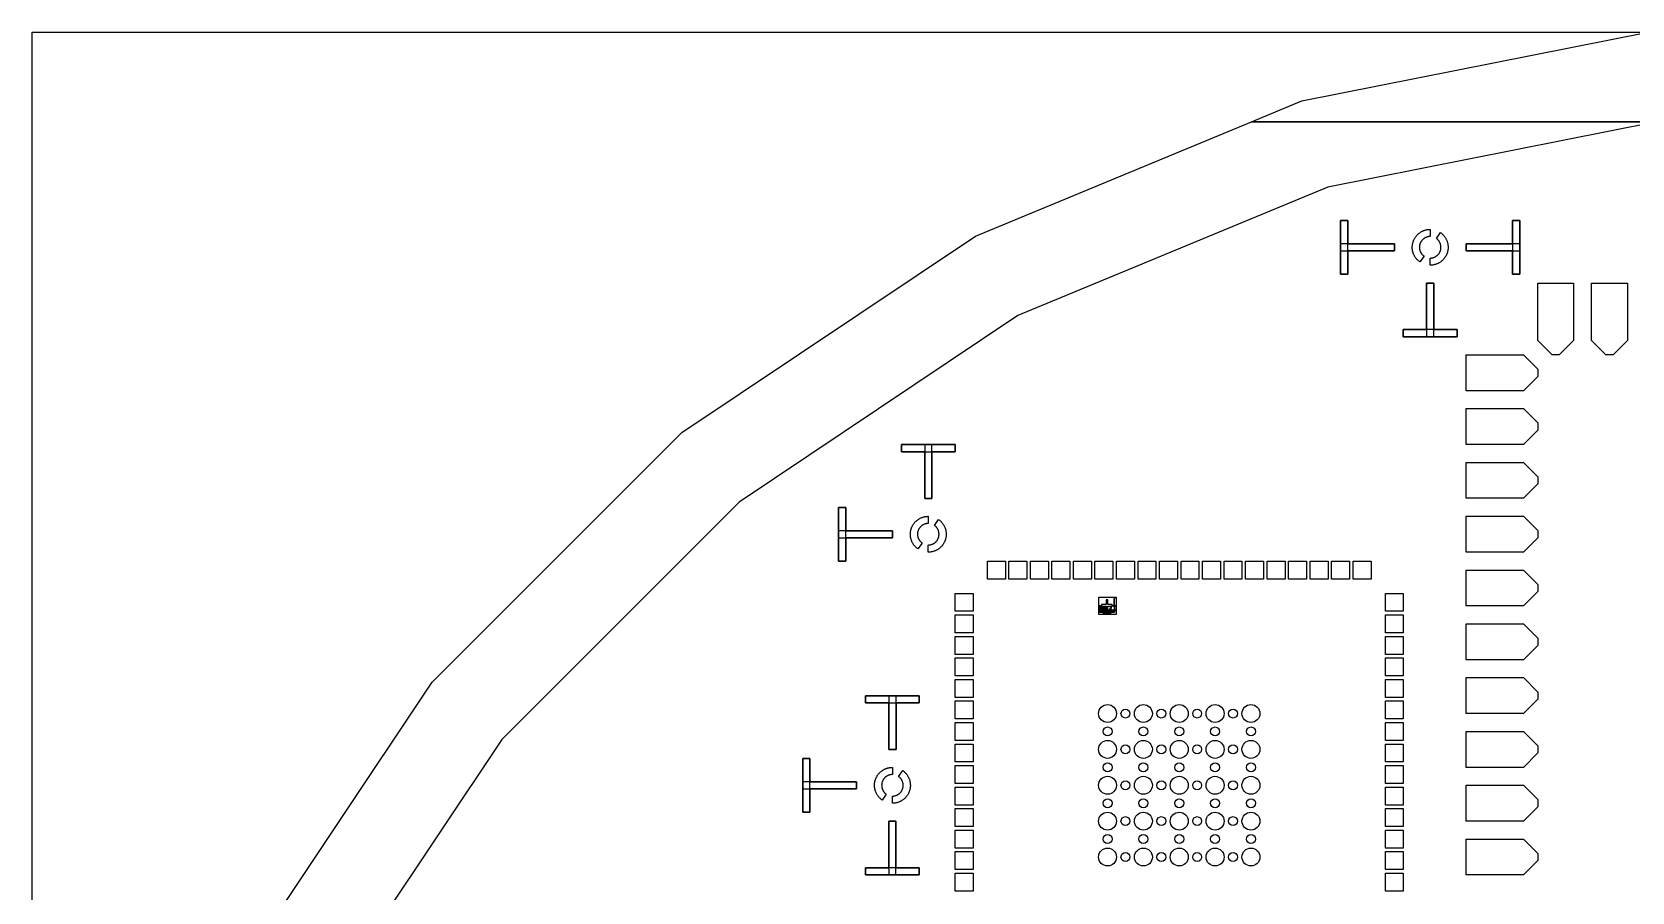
# Model space of a CAD drawing. Extents: x -17000 to 83000, y -61000 to 39000.
# Drawn here: x -17000 to 27629, y 15025 to 39000 of the extents above; entities that cross this region are included whole.
import ezdxf

# ---------------------------------------------------------------- set-up
doc = ezdxf.new("R2010")
doc.units = 0
doc.layers.add('Boundaries', color=3, linetype='CONTINUOUS')
doc.layers.add('Central Electrodes', color=2, linetype='CONTINUOUS')

# ---------------------------------------------------------------- blocks, each defined once
blk = doc.blocks.new('BIG_photolith_alignment1')
at = {"layer": 'Central Electrodes'}
for points in [[(-225, -17.5), (-225, 225), (210, 225), (210, 190), (190, 190), (190, 185), (210, 185), (210, 180.5), (190, 180.5), (190, 175.5), (210, 175.5), (210, 171), (190, 171), (190, 166), (210, 166), (210, 161.5), (190, 161.5), (190, 156.5), (210, 156.5), (210, 152), (190, 152), (190, 147), (210, 147), (210, 142.5), (190, 142.5), (190, 137.5), (210, 137.5), (210, 133), (190, 133), (190, 128), (210, 128), (210, 123.5), (190, 123.5), (190, 118.5), (210, 118.5), (210, 114), (190, 114), (190, 109), (210, 109), (210, 104.5), (190, 104.5), (190, 99.5), (210, 99.5), (210, 95), (190, 95), (190, 90), (210, 90), (210, 85.5), (190, 85.5), (190, 80.5), (210, 80.5), (210, 76), (190, 76), (190, 71), (210, 71), (210, 66.5), (190, 66.5), (190, 61.5), (210, 61.5), (210, 57), (190, 57), (190, 52), (210, 52), (210, 47.5), (190, 47.5), (190, 42.5), (210, 42.5), (210, 38), (190, 38), (190, 33), (210, 33), (210, 28.5), (190, 28.5), (190, 23.5), (210, 23.5), (210, 19), (190, 19), (190, 14), (210, 14), (210, 9.5), (190, 9.5), (190, 4.5), (210, 4.5), (210, 0), (185, 0), (185, -5), (210, -5), (210, -9.5), (190, -9.5), (190, -14.5), (210, -14.5), (210, 225), (260, 225), (260, -17.5), (150, -17.5), (150, 25), (25, 25), (25, 150), (-25, 150), (-25, 25), (-150, 25), (-150, -17.5)], [(-225, -260), (-225, -17.5), (-185, -17.5), (-185, -190), (-190, -190), (-190, -210), (-185, -210), (-185, -17.5), (-175.5, -17.5), (-175.5, -190), (-180.5, -190), (-180.5, -210), (-175.5, -210), (-175.5, -17.5), (-166, -17.5), (-166, -190), (-171, -190), (-171, -210), (-166, -210), (-166, -17.5), (-156.5, -17.5), (-156.5, -190), (-161.5, -190), (-161.5, -210), (-156.5, -210), (-156.5, -17.5), (-150, -17.5), (-150, -25), (-147, -25), (-147, -190), (-152, -190), (-152, -210), (-147, -210), (-147, -25), (-137.5, -25), (-137.5, -190), (-142.5, -190), (-142.5, -210), (-137.5, -210), (-137.5, -25), (-128, -25), (-128, -190), (-133, -190), (-133, -210), (-128, -210), (-128, -25), (-118.5, -25), (-118.5, -190), (-123.5, -190), (-123.5, -210), (-118.5, -210), (-118.5, -25), (-109, -25), (-109, -190), (-114, -190), (-114, -210), (-109, -210), (-109, -25), (-99.5, -25), (-99.5, -190), (-104.5, -190), (-104.5, -210), (-99.5, -210), (-99.5, -25), (-90, -25), (-90, -190), (-95, -190), (-95, -210), (-90, -210), (-90, -25), (-80.5, -25), (-80.5, -190), (-85.5, -190), (-85.5, -210), (-80.5, -210), (-80.5, -25), (-71, -25), (-71, -190), (-76, -190), (-76, -210), (-71, -210), (-71, -25), (-61.5, -25), (-61.5, -190), (-66.5, -190), (-66.5, -210), (-61.5, -210), (-61.5, -25), (-52, -25), (-52, -190), (-57, -190), (-57, -210), (-52, -210), (-52, -25), (-42.5, -25), (-42.5, -190), (-47.5, -190), (-47.5, -210), (-42.5, -210), (-42.5, -25), (-33, -25), (-33, -190), (-38, -190), (-38, -210), (-33, -210), (-33, -25), (-25, -25), (-25, -150), (-23.5, -150), (-23.5, -190), (-28.5, -190), (-28.5, -210), (-23.5, -210), (-23.5, -150), (-14, -150), (-14, -190), (-19, -190), (-19, -210), (-14, -210), (-14, -150), (-4.5, -150), (-4.5, -190), (-9.5, -190), (-9.5, -210), (-4.5, -210), (-4.5, -150), (5, -150), (5, -185), (0, -185), (0, -210), (5, -210), (5, -150), (14.5, -150), (14.5, -190), (9.5, -190), (9.5, -210), (14.5, -210), (14.5, -150), (17.5, -150), (17.5, -260)], [(17.5, -260), (17.5, -150), (24, -150), (24, -190), (19, -190), (19, -210), (24, -210), (24, -150), (25, -150), (25, -138.75), (33.5, -138.75), (33.5, -190), (28.5, -190), (28.5, -210), (33.5, -210), (33.5, -138.75), (43, -138.75), (43, -190), (38, -190), (38, -210), (43, -210), (43, -138.75), (52.5, -138.75), (52.5, -190), (47.5, -190), (47.5, -210), (52.5, -210), (52.5, -138.75), (62, -138.75), (62, -190), (57, -190), (57, -210), (62, -210), (62, -138.75), (71.5, -138.75), (71.5, -190), (66.5, -190), (66.5, -210), (71.5, -210), (71.5, -138.75), (81, -138.75), (81, -190), (76, -190), (76, -210), (81, -210), (81, -138.75), (90.5, -138.75), (90.5, -190), (85.5, -190), (85.5, -210), (90.5, -210), (90.5, -138.75), (100, -138.75), (100, -190), (95, -190), (95, -210), (100, -210), (100, -138.75), (109.5, -138.75), (109.5, -190), (104.5, -190), (104.5, -210), (109.5, -210), (109.5, -138.75), (119, -138.75), (119, -190), (114, -190), (114, -210), (119, -210), (119, -138.75), (128.5, -138.75), (128.5, -190), (123.5, -190), (123.5, -210), (128.5, -210), (128.5, -138.75), (138, -138.75), (138, -190), (133, -190), (133, -210), (138, -210), (138, -138.75), (147.5, -138.75), (147.5, -190), (142.5, -190), (142.5, -210), (147.5, -210), (147.5, -138.75), (157, -138.75), (157, -190), (152, -190), (152, -210), (157, -210), (157, -138.75), (166.5, -138.75), (166.5, -190), (161.5, -190), (161.5, -210), (166.5, -210), (166.5, -138.75), (176, -138.75), (176, -190), (171, -190), (171, -210), (176, -210), (176, -138.75), (185.5, -138.75), (185.5, -190), (180.5, -190), (180.5, -210), (185.5, -210), (185.5, -138.75), (210, -138.75), (210, -142.5), (190, -142.5), (190, -147.5), (210, -147.5), (210, -152), (190, -152), (190, -157), (210, -157), (210, -161.5), (190, -161.5), (190, -166.5), (210, -166.5), (210, -171), (190, -171), (190, -176), (210, -176), (210, -180.5), (190, -180.5), (190, -185.5), (210, -185.5), (210, -190), (190, -190), (190, -210), (195, -210), (195, -195), (210, -195), (210, -138.75), (260, -138.75), (260, -260)], [(25, -138.75), (25, -25), (117.5, -25), (117.5, -77.5), (82.5, -77.5), (82.5, -122.5), (117.5, -122.5), (117.5, -25), (150, -25), (150, -17.5), (210, -17.5), (210, -19), (190, -19), (190, -24), (210, -24), (210, -28.5), (190, -28.5), (190, -33.5), (210, -33.5), (210, -38), (190, -38), (190, -43), (210, -43), (210, -47.5), (190, -47.5), (190, -52.5), (210, -52.5), (210, -57), (190, -57), (190, -62), (210, -62), (210, -66.5), (190, -66.5), (190, -71.5), (210, -71.5), (210, -76), (190, -76), (190, -81), (210, -81), (210, -85.5), (190, -85.5), (190, -90.5), (210, -90.5), (210, -95), (190, -95), (190, -100), (210, -100), (210, -104.5), (190, -104.5), (190, -109.5), (210, -109.5), (210, -114), (190, -114), (190, -119), (210, -119), (210, -123.5), (190, -123.5), (190, -128.5), (210, -128.5), (210, -133), (190, -133), (190, -138), (210, -138), (210, -17.5), (260, -17.5), (260, -138.75)], [(92.5, -117.5), (87.5, -112.5), (87.5, -87.5), (92.5, -82.5), (107.5, -82.5), (112.5, -87.5), (112.5, -112.5), (107.5, -117.5), (92.5, -117.5), (92.5, -110), (95, -112.5), (105, -112.5), (107.5, -110), (107.5, -90), (105, -87.5), (95, -87.5), (92.5, -90)]]:
    blk.add_lwpolyline(points, close=True, dxfattribs=at)
blk = doc.blocks.new('Half_moon_alignment1')
at = {"layer": 'Central Electrodes'}
for points in [[(-286.79, -409.58), (-299.5, -400.5), (-311.75, -391), (-324, -381), (-335.75, -370.75), (-347, -360), (-358, -349), (-368.75, -337.5), (-379.25, -326), (-389.25, -314), (-398.75, -301.5), (-408, -289), (-417, -276), (-425.25, -263), (-433.25, -249.5), (-441, -236), (-448, -222), (-454.75, -208), (-461, -193.5), (-466.75, -179), (-472.25, -164.5), (-477.25, -149.5), (-481.5, -134.5), (-485.5, -119.5), (-489, -104.25), (-492, -89), (-494.5, -73.5), (-496.75, -58), (-498.25, -42.5), (-499.25, -27), (-500, -11.25), (-500, 4.25), (-499.75, 20), (-498.75, 35.5), (-497.5, 51), (-495.5, 66.5), (-493.25, 82), (-490.5, 97.5), (-487.25, 112.75), (-483.5, 127.75), (-479.25, 143), (-474.5, 157.75), (-469.25, 172.5), (-463.75, 187), (-457.75, 201.5), (-451, 215.75), (-444.25, 229.75), (-436.75, 243.5), (-429, 257), (-420.75, 270.25), (-412, 283.25), (-403, 296), (-393.5, 308.5), (-383.75, 320.5), (-373.5, 332.5), (-363, 344), (-352, 355), (-340.75, 366), (-329.25, 376.5), (-317.25, 386.5), (-305, 396.25), (-292.5, 405.5), (-279.75, 414.5), (-266.5, 423), (-253.25, 431.25), (-239.75, 438.75), (-225.75, 446), (-211.75, 453), (-197.5, 459.25), (-183, 465.25), (-168.5, 470.75), (-153.75, 475.75), (-138.75, 480.5), (-123.75, 484.5), (-108.5, 488), (-93.25, 491.25), (-77.75, 494), (-62.25, 496.25), (-46.75, 497.75), (-31.25, 499), (-15.5, 499.75), (0, 500), (0, 300), (-12, 299.75), (-24, 299), (-36, 297.75), (-48, 296.25), (-59.75, 294), (-71.5, 291.25), (-83.25, 288.25), (-94.75, 284.75), (-106.25, 280.75), (-117.25, 276.25), (-128.25, 271.25), (-139, 265.75), (-149.75, 260), (-160, 253.75), (-170, 247.25), (-179.75, 240.25), (-189.25, 232.75), (-198.5, 225), (-207.5, 216.75), (-216, 208.25), (-224.25, 199.5), (-232, 190.25), (-239.5, 180.75), (-246.5, 171), (-253.25, 161), (-259.5, 150.75), (-265.25, 140.25), (-270.75, 129.5), (-275.75, 118.5), (-280.25, 107.25), (-284.25, 96), (-288, 84.5), (-291, 72.75), (-293.75, 61), (-296, 49.25), (-297.75, 37.25), (-299, 25.25), (-299.75, 13.25), (-300, 1.25), (-299.75, -10.75), (-299.25, -22.75), (-298, -34.75), (-296.25, -46.75), (-294.25, -58.75), (-291.75, -70.5), (-288.5, -82), (-285, -93.5), (-281, -105), (-276.75, -116.25), (-271.75, -127.25), (-266.5, -138), (-260.75, -148.5), (-254.5, -159), (-248, -169), (-241, -178.75), (-233.5, -188.25), (-225.75, -197.5), (-217.75, -206.5), (-209.25, -215), (-200.5, -223.25), (-191.25, -231.25), (-181.75, -238.75), (-172.07, -245.75)], [(0, -500), (0, -300), (12, -299.75), (24, -299), (36, -297.75), (48, -296.25), (59.75, -294), (71.5, -291.25), (83.25, -288.25), (94.75, -284.75), (106.25, -280.75), (117.25, -276.25), (128.25, -271.25), (139, -265.75), (149.75, -260), (160, -253.75), (170, -247.25), (179.75, -240.25), (189.25, -232.75), (198.5, -225), (207.5, -216.75), (216, -208.25), (224.25, -199.5), (232, -190.25), (239.5, -180.75), (246.5, -171), (253.25, -161), (259.5, -150.75), (265.25, -140.25), (270.75, -129.5), (275.75, -118.5), (280.25, -107.25), (284.25, -96), (288, -84.5), (291, -72.75), (293.75, -61), (296, -49.25), (297.75, -37.25), (299, -25.25), (299.75, -13.25), (300, -1.25), (299.75, 10.75), (299.25, 22.75), (298, 34.75), (296.25, 46.75), (294.25, 58.75), (291.75, 70.5), (288.5, 82), (285, 93.5), (281, 105), (276.75, 116.25), (271.75, 127.25), (266.5, 138), (260.75, 148.5), (254.5, 159), (248, 169), (241, 178.75), (233.5, 188.25), (225.75, 197.5), (217.75, 206.5), (209.25, 215), (200.5, 223.25), (191.25, 231.25), (181.75, 238.75), (172.07, 245.75), (286.79, 409.58), (299.5, 400.5), (311.75, 391), (324, 381), (335.75, 370.75), (347, 360), (358, 349), (368.75, 337.5), (379.25, 326), (389.25, 314), (398.75, 301.5), (408, 289), (417, 276), (425.25, 263), (433.25, 249.5), (441, 236), (448, 222), (454.75, 208), (461, 193.5), (466.75, 179), (472.25, 164.5), (477.25, 149.5), (481.5, 134.5), (485.5, 119.5), (489, 104.25), (492, 89), (494.5, 73.5), (496.75, 58), (498.25, 42.5), (499.25, 27), (500, 11.25), (500, -4.25), (499.75, -20), (498.75, -35.5), (497.5, -51), (495.5, -66.5), (493.25, -82), (490.5, -97.5), (487.25, -112.75), (483.5, -127.75), (479.25, -143), (474.5, -157.75), (469.25, -172.5), (463.75, -187), (457.75, -201.5), (451, -215.75), (444.25, -229.75), (436.75, -243.5), (429, -257), (420.75, -270.25), (412, -283.25), (403, -296), (393.5, -308.5), (383.75, -320.5), (373.5, -332.5), (363, -344), (352, -355), (340.75, -366), (329.25, -376.5), (317.25, -386.5), (305, -396.25), (292.5, -405.5), (279.75, -414.5), (266.5, -423), (253.25, -431.25), (239.75, -438.75), (225.75, -446), (211.75, -453), (197.5, -459.25), (183, -465.25), (168.5, -470.75), (153.75, -475.75), (138.75, -480.5), (123.75, -484.5), (108.5, -488), (93.25, -491.25), (77.75, -494), (62.25, -496.25), (46.75, -497.75), (31.25, -499), (15.5, -499.75)]]:
    blk.add_lwpolyline(points, close=True, dxfattribs=at)

msp = doc.modelspace()

# ---------------------------------------------------------------- linework, layer by layer
at = {"layer": 'Boundaries'}
msp.add_lwpolyline([(-17000, -61000), (-17000, 39000), (83000, 39000), (83000, -61000)], close=True, dxfattribs=at)
at = {"layer": 'Central Electrodes'}
for points in [[(37678.342, 36500), (17018.848, 36500), (18415.538, 37078.528), (28075.43, 39000)], [(-17000, -15924.57), (-17000, -6075.43), (-15078.528, 3584.462), (-11309.425, 12683.881), (-5837.536, 20873.142), (1126.858, 27837.536), (9316.119, 33309.425), (17018.848, 36500), (28321.658, 36500), (19144.761, 34674.602), (10500.313, 31093.954), (2720.515, 25895.659), (-3895.659, 19279.485), (-9093.954, 11499.687), (-12674.602, 2855.239), (-14500, -6321.658), (-14500, -15678.342)], [(19499.865, 33748.084), (19499.865, 32248.084)], [(19699.865, 33748.084), (19499.865, 33748.084)], [(19699.865, 32248.084), (19699.865, 33748.084)], [(24300.136, 33749.027), (24300.136, 32249.027)], [(24500.136, 33749.027), (24300.136, 33749.027)], [(24500.136, 32249.027), (24500.136, 33749.027)], [(20999.865, 33098.084), (19499.865, 33098.084)], [(19499.865, 33098.084), (19499.865, 32898.084)], [(20999.865, 32898.084), (20999.865, 33098.084)], [(23000.136, 33099.027), (23000.136, 32899.027)], [(24500.136, 33099.027), (23000.136, 33099.027)], [(24500.136, 32899.027), (24500.136, 33099.027)], [(19499.865, 32898.084), (20999.865, 32898.084)], [(23000.136, 32899.027), (24500.136, 32899.027)], [(19499.865, 32248.084), (19699.865, 32248.084)], [(24300.136, 32249.027), (24500.136, 32249.027)], [(21899.137, 32001.916), (21899.137, 30501.916)], [(22099.137, 32001.916), (21899.137, 32001.916)], [(22099.137, 30501.916), (22099.137, 32001.916)], [(22749.137, 30701.916), (21249.137, 30701.916)], [(21249.137, 30701.916), (21249.137, 30501.916)], [(21249.137, 30501.916), (22749.137, 30501.916)], [(21899.137, 30501.916), (22099.137, 30501.916)], [(22749.137, 30501.916), (22749.137, 30701.916)], [(7249.865, 27498.084), (7249.865, 27298.084)], [(8749.865, 27498.084), (7249.865, 27498.084)], [(7249.865, 27298.084), (8749.865, 27298.084)], [(7899.865, 27498.084), (7899.865, 25998.084)], [(8099.865, 27498.084), (7899.865, 27498.084)], [(8099.865, 25998.084), (8099.865, 27498.084)], [(8749.865, 27298.084), (8749.865, 27498.084)], [(7899.865, 25998.084), (8099.865, 25998.084)], [(5499.865, 25748.084), (5499.865, 24248.084)], [(5699.865, 25748.084), (5499.865, 25748.084)], [(5699.865, 24248.084), (5699.865, 25748.084)], [(6999.865, 25098.084), (5499.865, 25098.084)], [(5499.865, 25098.084), (5499.865, 24898.084)], [(6999.865, 24898.084), (6999.865, 25098.084)], [(5499.865, 24898.084), (6999.865, 24898.084)], [(5499.865, 24248.084), (5699.865, 24248.084)], [(10300.136, 24249.027), (10500.136, 24249.027)], [(8749.137, 22501.916), (8749.137, 22701.916)], [(7749.865, 20498.084), (6249.865, 20498.084)], [(6249.865, 20498.084), (6249.865, 20298.084)], [(6249.865, 20298.084), (7749.865, 20298.084)], [(7099.865, 20498.084), (6899.865, 20498.084)], [(6899.865, 20498.084), (6899.865, 18998.084)], [(7099.865, 18998.084), (7099.865, 20498.084)], [(7749.865, 20298.084), (7749.865, 20498.084)], [(4499.865, 18748.084), (4499.865, 17248.084)], [(4699.865, 18748.084), (4499.865, 18748.084)], [(4699.865, 17248.084), (4699.865, 18748.084)], [(6899.865, 18998.084), (7099.865, 18998.084)], [(4499.865, 18098.084), (4499.865, 17898.084)], [(5999.865, 18098.084), (4499.865, 18098.084)], [(4499.865, 17898.084), (5999.865, 17898.084)], [(5999.865, 17898.084), (5999.865, 18098.084)], [(4499.865, 17248.084), (4699.865, 17248.084)], [(6899.137, 17001.916), (6899.137, 15501.916)], [(7099.137, 17001.916), (6899.137, 17001.916)], [(7099.137, 15501.916), (7099.137, 17001.916)], [(7749.137, 15701.916), (6249.137, 15701.916)], [(6249.137, 15701.916), (6249.137, 15501.916)], [(7749.137, 15501.916), (7749.137, 15701.916)], [(6249.137, 15501.916), (7749.137, 15501.916)], [(6899.137, 15501.916), (7099.137, 15501.916)]]:
    msp.add_lwpolyline(points, dxfattribs=at)
for points in [[(19499.865, 32248.084), (19499.865, 33748.084), (19699.865, 33748.084), (19699.865, 33098.084), (20999.865, 33098.084), (20999.865, 32898.084), (19699.865, 32898.084), (19699.865, 32248.084)], [(24300.136, 32249.027), (24300.136, 32899.027), (23000.136, 32899.027), (23000.136, 33099.027), (24300.136, 33099.027), (24300.136, 33749.027), (24500.136, 33749.027), (24500.136, 32249.027)], [(21249.137, 30501.916), (21249.137, 30701.916), (21899.137, 30701.916), (21899.137, 32001.916), (22099.137, 32001.916), (22099.137, 30701.916), (22749.137, 30701.916), (22749.137, 30501.916)], [(25400, 30000), (25000, 30400), (25000, 32000), (26000, 32000), (26000, 30400), (25600, 30000)], [(26900, 30000), (26500, 30400), (26500, 32000), (27500, 32000), (27500, 30400), (27100, 30000)], [(23000, 29000), (23000, 30000), (24600, 30000), (25000, 29600), (25000, 29400), (24600, 29000)], [(23000, 27500), (23000, 28500), (24600, 28500), (25000, 28100), (25000, 27900), (24600, 27500)], [(7899.865, 25998.084), (7899.865, 27298.084), (7249.865, 27298.084), (7249.865, 27498.084), (8749.865, 27498.084), (8749.865, 27298.084), (8099.865, 27298.084), (8099.865, 25998.084)], [(23000, 26000), (23000, 27000), (24600, 27000), (25000, 26600), (25000, 26400), (24600, 26000)], [(5499.865, 24248.084), (5499.865, 25748.084), (5699.865, 25748.084), (5699.865, 25098.084), (6999.865, 25098.084), (6999.865, 24898.084), (5699.865, 24898.084), (5699.865, 24248.084)], [(23000, 24500), (23000, 25500), (24600, 25500), (25000, 25100), (25000, 24900), (24600, 24500)], [(9650, 23750), (9650, 24250), (10150, 24250), (10150, 23750)], [(10250, 23750), (10250, 24250), (10750, 24250), (10750, 23750)], [(10850, 23750), (10850, 24250), (11350, 24250), (11350, 23750)], [(11450, 23750), (11450, 24250), (11950, 24250), (11950, 23750)], [(12050, 23750), (12050, 24250), (12550, 24250), (12550, 23750)], [(12650, 23750), (12650, 24250), (13150, 24250), (13150, 23750)], [(13250, 23750), (13250, 24250), (13750, 24250), (13750, 23750)], [(13850, 23750), (13850, 24250), (14350, 24250), (14350, 23750)], [(14450, 23750), (14450, 24250), (14950, 24250), (14950, 23750)], [(15050, 23750), (15050, 24250), (15550, 24250), (15550, 23750)], [(15650, 23750), (15650, 24250), (16150, 24250), (16150, 23750)], [(16250, 23750), (16250, 24250), (16750, 24250), (16750, 23750)], [(16850, 23750), (16850, 24250), (17350, 24250), (17350, 23750)], [(17450, 23750), (17450, 24250), (17950, 24250), (17950, 23750)], [(18050, 23750), (18050, 24250), (18550, 24250), (18550, 23750)], [(18650, 23750), (18650, 24250), (19150, 24250), (19150, 23750)], [(19250, 23750), (19250, 24250), (19750, 24250), (19750, 23750)], [(19850, 23750), (19850, 24250), (20350, 24250), (20350, 23750)], [(23000, 23000), (23000, 24000), (24600, 24000), (25000, 23600), (25000, 23400), (24600, 23000)], [(8750, 22850), (8750, 23350), (9250, 23350), (9250, 22850)], [(20750, 22850), (20750, 23350), (21250, 23350), (21250, 22850)], [(8750, 22250), (8750, 22750), (9250, 22750), (9250, 22250)], [(20750, 22250), (20750, 22750), (21250, 22750), (21250, 22250)], [(23000, 21500), (23000, 22500), (24600, 22500), (25000, 22100), (25000, 21900), (24600, 21500)], [(8750, 21650), (8750, 22150), (9250, 22150), (9250, 21650)], [(20750, 21650), (20750, 22150), (21250, 22150), (21250, 21650)], [(8750, 21050), (8750, 21550), (9250, 21550), (9250, 21050)], [(20750, 21050), (20750, 21550), (21250, 21550), (21250, 21050)], [(23000, 20000), (23000, 21000), (24600, 21000), (25000, 20600), (25000, 20400), (24600, 20000)], [(8750, 20450), (8750, 20950), (9250, 20950), (9250, 20450)], [(20750, 20450), (20750, 20950), (21250, 20950), (21250, 20450)], [(6899.865, 18998.084), (6899.865, 20298.084), (6249.865, 20298.084), (6249.865, 20498.084), (7749.865, 20498.084), (7749.865, 20298.084), (7099.865, 20298.084), (7099.865, 18998.084)], [(8750, 19850), (8750, 20350), (9250, 20350), (9250, 19850)], [(20750, 19850), (20750, 20350), (21250, 20350), (21250, 19850)], [(8750, 19250), (8750, 19750), (9250, 19750), (9250, 19250)], [(20750, 19250), (20750, 19750), (21250, 19750), (21250, 19250)], [(23000, 18500), (23000, 19500), (24600, 19500), (25000, 19100), (25000, 18900), (24600, 18500)], [(4499.865, 17248.084), (4499.865, 18748.084), (4699.865, 18748.084), (4699.865, 18098.084), (5999.865, 18098.084), (5999.865, 17898.084), (4699.865, 17898.084), (4699.865, 17248.084)], [(8750, 18650), (8750, 19150), (9250, 19150), (9250, 18650)], [(20750, 18650), (20750, 19150), (21250, 19150), (21250, 18650)], [(8750, 18050), (8750, 18550), (9250, 18550), (9250, 18050)], [(20750, 18050), (20750, 18550), (21250, 18550), (21250, 18050)], [(8750, 17450), (8750, 17950), (9250, 17950), (9250, 17450)], [(20750, 17450), (20750, 17950), (21250, 17950), (21250, 17450)], [(23000, 17000), (23000, 18000), (24600, 18000), (25000, 17600), (25000, 17400), (24600, 17000)], [(6249.137, 15501.916), (6249.137, 15701.916), (6899.137, 15701.916), (6899.137, 17001.916), (7099.137, 17001.916), (7099.137, 15701.916), (7749.137, 15701.916), (7749.137, 15501.916)], [(8750, 16850), (8750, 17350), (9250, 17350), (9250, 16850)], [(20750, 16850), (20750, 17350), (21250, 17350), (21250, 16850)], [(8750, 16250), (8750, 16750), (9250, 16750), (9250, 16250)], [(20750, 16250), (20750, 16750), (21250, 16750), (21250, 16250)], [(8750, 15650), (8750, 16150), (9250, 16150), (9250, 15650)], [(20750, 15650), (20750, 16150), (21250, 16150), (21250, 15650)], [(23000, 15500), (23000, 16500), (24600, 16500), (25000, 16100), (25000, 15900), (24600, 15500)], [(8750, 15050), (8750, 15550), (9250, 15550), (9250, 15050)], [(20750, 15050), (20750, 15550), (21250, 15550), (21250, 15050)]]:
    msp.add_lwpolyline(points, close=True, dxfattribs=at)
for centre, radius in [((13000, 20000), 250), ((13500, 20000), 125), ((14000, 20000), 250), ((14500, 20000), 125), ((15000, 20000), 250), ((15500, 20000), 125), ((16000, 20000), 250), ((16500, 20000), 125), ((17000, 20000), 250), ((13000, 19000), 250), ((13000, 19500), 125), ((14000, 19000), 250), ((14000, 19500), 125), ((15000, 19000), 250), ((15000, 19500), 125), ((16000, 19000), 250), ((16000, 19500), 125), ((17000, 19000), 250), ((17000, 19500), 125), ((13500, 19000), 125), ((14500, 19000), 125), ((15500, 19000), 125), ((16500, 19000), 125), ((13000, 18500), 125), ((14000, 18500), 125), ((15000, 18500), 125), ((16000, 18500), 125), ((17000, 18500), 125), ((13000, 18000), 250), ((13500, 18000), 125), ((14000, 18000), 250), ((14500, 18000), 125), ((15000, 18000), 250), ((15500, 18000), 125), ((16000, 18000), 250), ((16500, 18000), 125), ((17000, 18000), 250), ((13000, 17500), 125), ((14000, 17500), 125), ((15000, 17500), 125), ((16000, 17500), 125), ((17000, 17500), 125), ((13000, 17000), 250), ((13500, 17000), 125), ((14000, 17000), 250), ((14500, 17000), 125), ((15000, 17000), 250), ((15500, 17000), 125), ((16000, 17000), 250), ((16500, 17000), 125), ((17000, 17000), 250), ((13000, 16500), 125), ((14000, 16500), 125), ((15000, 16500), 125), ((16000, 16500), 125), ((17000, 16500), 125), ((13000, 16000), 250), ((13500, 16000), 125), ((14000, 16000), 250), ((14500, 16000), 125), ((15000, 16000), 250), ((15500, 16000), 125), ((16000, 16000), 250), ((16500, 16000), 125), ((17000, 16000), 250)]:
    msp.add_circle(centre, radius, dxfattribs=at)

# ---------------------------------------------------------------- block references
for name, p in [('Half_moon_alignment1', (21999.594, 32998.534)), ('Half_moon_alignment1', (7999.594, 24998.534)), ('BIG_photolith_alignment1', (12982.5, 23017.5)), ('Half_moon_alignment1', (6999.594, 17998.534))]:
    msp.add_blockref(name, p)

doc.saveas('drawing.dxf')
